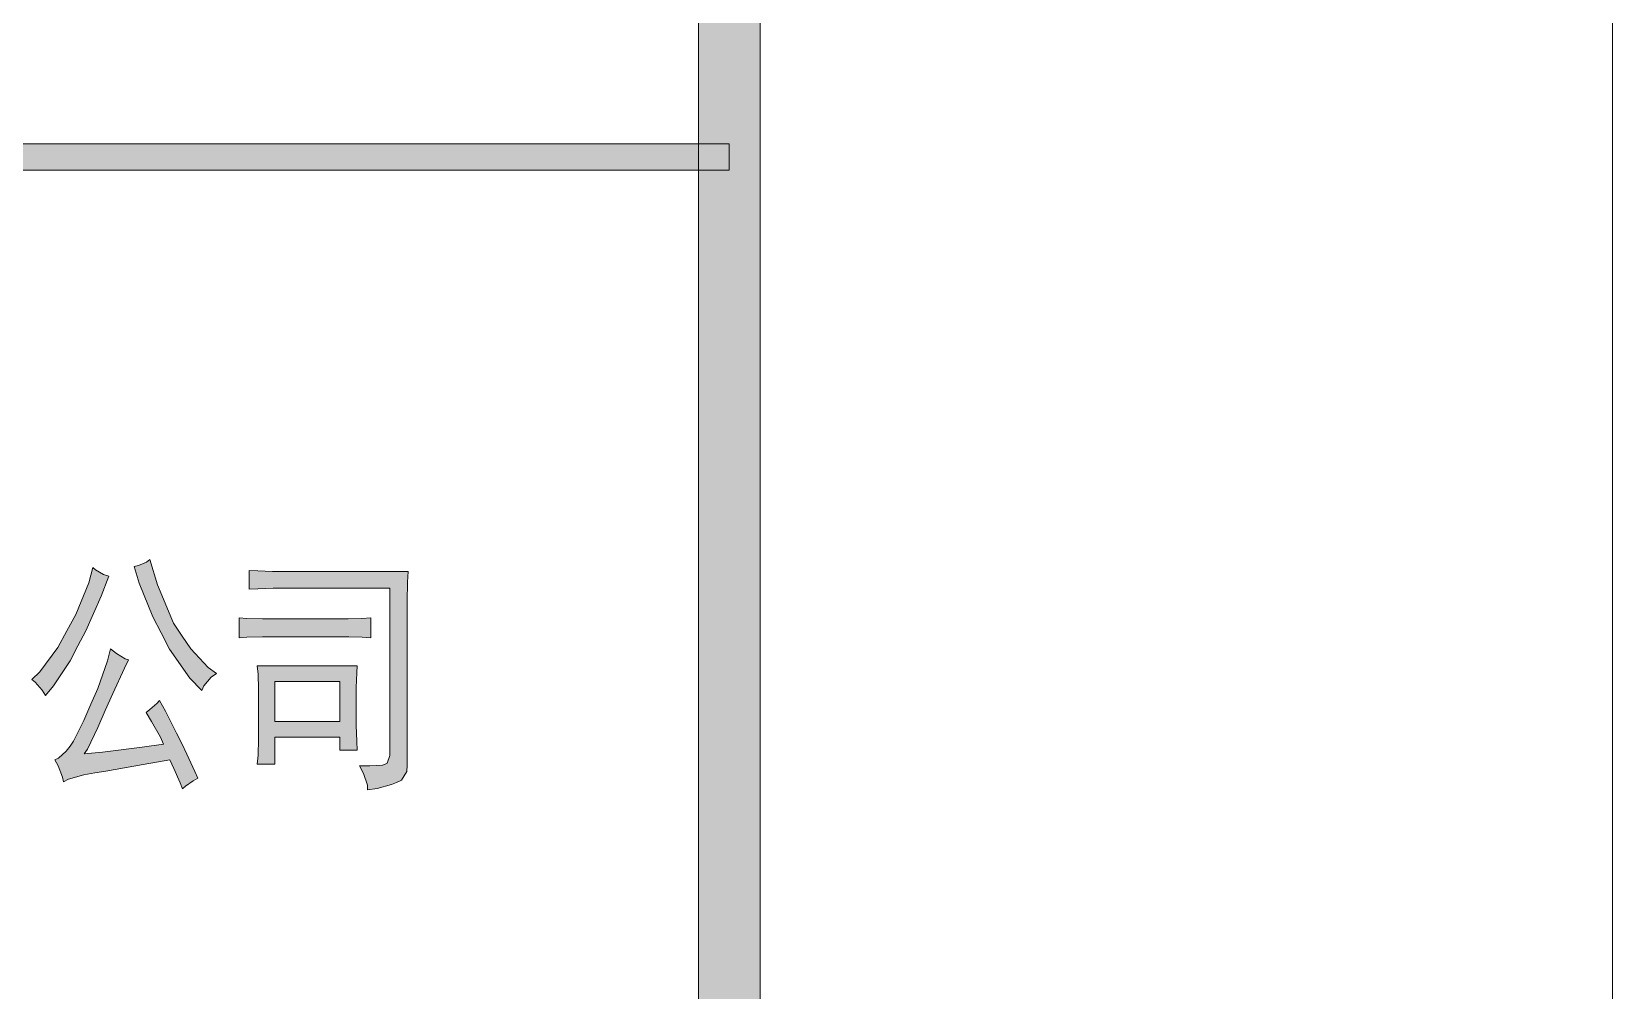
# Model space of a CAD drawing. Header units: millimetres. Extents: x 0 to 586, y 0 to 414.
# Drawn here: x 567.98 to 585.63, y 69.61 to 80.3 of the extents above; entities that cross this region are included whole.
import ezdxf

# ---------------------------------------------------------------- set-up
doc = ezdxf.new("R2010")
doc.units = ezdxf.units.MM

msp = doc.modelspace()

# ---------------------------------------------------------------- hatches: boundary and pattern name
h = msp.add_hatch(color=0)
h.dxf.hatch_style = 2
h.paths.add_polyline_path([(576.117861, 9.514417), (575.429944, 10.205861), (575.429944, 403.877639), (576.117861, 404.569083)])
h = msp.add_hatch(color=0)
h.dxf.hatch_style = 2
h.paths.add_polyline_path([(541.390417, 78.757639), (541.390417, 79.050444), (575.772139, 79.050444), (575.772139, 78.757639)])
h = msp.add_hatch(color=0)
h.dxf.hatch_style = 2
h.paths.add_polyline_path([(568.847111, 74.227972), (568.762444, 74.005722), (568.589583, 73.617667), (568.501389, 73.451861), (568.413194, 73.286056), (568.22975, 73.007361), (568.138028, 72.898), (568.10275, 72.957972), (568.025139, 73.046167), (567.986333, 73.074389), (568.078056, 73.162583), (568.275611, 73.434222), (568.377917, 73.617667), (568.476694, 73.801111), (568.624861, 74.153889), (568.667194, 74.32675), (568.698944, 74.298528), (568.787139, 74.249139)])
h = msp.add_hatch(color=0)
h.dxf.hatch_style = 2
h.paths.add_polyline_path([(569.305722, 74.414944), (569.390389, 74.132722), (569.570306, 73.705861), (569.665556, 73.561222), (569.760806, 73.416583), (569.954833, 73.208444), (570.050083, 73.141417), (569.990111, 73.102611), (569.905444, 73.007361), (569.884278, 72.954444), (569.750222, 73.092028), (569.524444, 73.413056), (569.429194, 73.5965), (569.337472, 73.776417), (569.185778, 74.150361), (569.129333, 74.337333), (569.178722, 74.347917), (569.266917, 74.386722)])
h = msp.add_hatch(color=0)
h.dxf.hatch_style = 2
h.paths.add_polyline_path([(572.187917, 74.280889), (572.180861, 74.160944), (572.177333, 73.94575), (572.177333, 73.8505), (572.177333, 72.121889), (572.173806, 72.051333), (572.113833, 71.952556), (572.057389, 71.927861), (572.000944, 71.903167), (571.842194, 71.860833), (571.732833, 71.846722), (571.732833, 71.896111), (571.6905, 72.026639), (571.644639, 72.111306), (571.761056, 72.111306), (571.902167, 72.121889), (571.930389, 72.132472), (571.955083, 72.143056), (571.983306, 72.227722), (571.983306, 72.298278), (571.983306, 74.093917), (570.759167, 74.093917), (570.681556, 74.093917), (570.508694, 74.086861), (570.413444, 74.083333), (570.413444, 74.291472), (570.508694, 74.287944), (570.6745, 74.280889), (570.752111, 74.280889)])
h = msp.add_hatch(color=0)
h.dxf.hatch_style = 2
h.paths.add_polyline_path([(571.461194, 73.751722), (571.517639, 73.751722), (571.672861, 73.75525), (571.771639, 73.762306), (571.771639, 73.540056), (571.676389, 73.547111), (571.524694, 73.550639), (571.46825, 73.550639), (570.646278, 73.550639), (570.561611, 73.550639), (570.38875, 73.547111), (570.300556, 73.540056), (570.300556, 73.762306), (570.38875, 73.75525), (570.561611, 73.751722), (570.646278, 73.751722)])
h = msp.add_hatch(color=0)
h.dxf.hatch_style = 2
h.paths.add_polyline_path([(569.457417, 72.354722), (569.422139, 72.432333), (569.323361, 72.608722), (569.263389, 72.7075), (569.305722, 72.742778), (569.383333, 72.809806), (569.411556, 72.841556), (569.478583, 72.721611), (569.602056, 72.478194), (569.662028, 72.361778), (569.718472, 72.241833), (569.806667, 72.051333), (569.838417, 71.97725), (569.789028, 71.9455), (569.704361, 71.885528), (569.669083, 71.857306), (569.644389, 71.924333), (569.573833, 72.083083), (569.527972, 72.178333), (569.231639, 72.128944), (568.811833, 72.054861), (568.691889, 72.033694), (568.568417, 72.012528), (568.395556, 71.963139), (568.339111, 71.934917), (568.328528, 71.987833), (568.279139, 72.111306), (568.243861, 72.178333), (568.286194, 72.1995), (568.370861, 72.277111), (568.413194, 72.333556), (568.452, 72.386472), (568.568417, 72.619306), (568.646028, 72.799222), (568.723639, 72.975611), (568.833, 73.286056), (568.86475, 73.416583), (568.931778, 73.367194), (569.030556, 73.307222), (569.065833, 73.296639), (569.019972, 73.201389), (568.889444, 72.919167), (568.804778, 72.732194), (568.723639, 72.541694), (568.607222, 72.298278), (568.571944, 72.245361), (568.776556, 72.266528), (569.217528, 72.322972)])
h = msp.add_hatch(color=0)
h.paths.add_polyline_path([(571.619944, 73.229611), (571.616417, 73.152), (571.609361, 72.986194), (571.609361, 72.898), (571.609361, 72.654583), (571.609361, 72.566389), (571.616417, 72.382944), (571.619944, 72.287694), (571.425917, 72.287694), (571.425917, 72.432333), (570.699194, 72.432333), (570.699194, 72.132472), (570.501639, 72.132472), (570.512222, 72.23125), (570.519278, 72.411167), (570.519278, 72.488778), (570.519278, 72.898), (570.519278, 72.968556), (570.512222, 73.134361), (570.501639, 73.229611)])
h.paths.add_polyline_path([(571.425917, 72.608722), (571.425917, 73.053222), (570.699194, 73.053222), (570.699194, 72.608722)])

# ---------------------------------------------------------------- linework, layer by layer
at = {"color": 0, "lineweight": 0}
for points in [[(0, 0), (585.632278, 0), (585.632278, 414.0835), (0, 414.0835)], [(576.117861, 9.514417), (575.429944, 10.205861), (575.429944, 403.877639), (576.117861, 404.569083)], [(541.390417, 78.757639), (541.390417, 79.050444), (575.772139, 79.050444), (575.772139, 78.757639)], [(568.847111, 74.227972), (568.762444, 74.005722), (568.589583, 73.617667), (568.501389, 73.451861), (568.413194, 73.286056), (568.22975, 73.007361), (568.138028, 72.898), (568.10275, 72.957972), (568.025139, 73.046167), (567.986333, 73.074389), (568.078056, 73.162583), (568.275611, 73.434222), (568.377917, 73.617667), (568.476694, 73.801111), (568.624861, 74.153889), (568.667194, 74.32675), (568.698944, 74.298528), (568.787139, 74.249139)], [(569.305722, 74.414944), (569.390389, 74.132722), (569.570306, 73.705861), (569.665556, 73.561222), (569.760806, 73.416583), (569.954833, 73.208444), (570.050083, 73.141417), (569.990111, 73.102611), (569.905444, 73.007361), (569.884278, 72.954444), (569.750222, 73.092028), (569.524444, 73.413056), (569.429194, 73.5965), (569.337472, 73.776417), (569.185778, 74.150361), (569.129333, 74.337333), (569.178722, 74.347917), (569.266917, 74.386722)], [(572.187917, 74.280889), (572.180861, 74.160944), (572.177333, 73.94575), (572.177333, 73.8505), (572.177333, 72.121889), (572.173806, 72.051333), (572.113833, 71.952556), (572.057389, 71.927861), (572.000944, 71.903167), (571.842194, 71.860833), (571.732833, 71.846722), (571.732833, 71.896111), (571.6905, 72.026639), (571.644639, 72.111306), (571.761056, 72.111306), (571.902167, 72.121889), (571.930389, 72.132472), (571.955083, 72.143056), (571.983306, 72.227722), (571.983306, 72.298278), (571.983306, 74.093917), (570.759167, 74.093917), (570.681556, 74.093917), (570.508694, 74.086861), (570.413444, 74.083333), (570.413444, 74.291472), (570.508694, 74.287944), (570.6745, 74.280889), (570.752111, 74.280889)], [(571.461194, 73.751722), (571.517639, 73.751722), (571.672861, 73.75525), (571.771639, 73.762306), (571.771639, 73.540056), (571.676389, 73.547111), (571.524694, 73.550639), (571.46825, 73.550639), (570.646278, 73.550639), (570.561611, 73.550639), (570.38875, 73.547111), (570.300556, 73.540056), (570.300556, 73.762306), (570.38875, 73.75525), (570.561611, 73.751722), (570.646278, 73.751722)], [(569.457417, 72.354722), (569.422139, 72.432333), (569.323361, 72.608722), (569.263389, 72.7075), (569.305722, 72.742778), (569.383333, 72.809806), (569.411556, 72.841556), (569.478583, 72.721611), (569.602056, 72.478194), (569.662028, 72.361778), (569.718472, 72.241833), (569.806667, 72.051333), (569.838417, 71.97725), (569.789028, 71.9455), (569.704361, 71.885528), (569.669083, 71.857306), (569.644389, 71.924333), (569.573833, 72.083083), (569.527972, 72.178333), (569.231639, 72.128944), (568.811833, 72.054861), (568.691889, 72.033694), (568.568417, 72.012528), (568.395556, 71.963139), (568.339111, 71.934917), (568.328528, 71.987833), (568.279139, 72.111306), (568.243861, 72.178333), (568.286194, 72.1995), (568.370861, 72.277111), (568.413194, 72.333556), (568.452, 72.386472), (568.568417, 72.619306), (568.646028, 72.799222), (568.723639, 72.975611), (568.833, 73.286056), (568.86475, 73.416583), (568.931778, 73.367194), (569.030556, 73.307222), (569.065833, 73.296639), (569.019972, 73.201389), (568.889444, 72.919167), (568.804778, 72.732194), (568.723639, 72.541694), (568.607222, 72.298278), (568.571944, 72.245361), (568.776556, 72.266528), (569.217528, 72.322972)], [(571.619944, 73.229611), (571.616417, 73.152), (571.609361, 72.986194), (571.609361, 72.898), (571.609361, 72.654583), (571.609361, 72.566389), (571.616417, 72.382944), (571.619944, 72.287694), (571.425917, 72.287694), (571.425917, 72.432333), (570.699194, 72.432333), (570.699194, 72.132472), (570.501639, 72.132472), (570.512222, 72.23125), (570.519278, 72.411167), (570.519278, 72.488778), (570.519278, 72.898), (570.519278, 72.968556), (570.512222, 73.134361), (570.501639, 73.229611)], [(571.425917, 72.608722), (571.425917, 73.053222), (570.699194, 73.053222), (570.699194, 72.608722)]]:
    msp.add_lwpolyline(points, close=True, dxfattribs=at)

doc.saveas('drawing.dxf')
